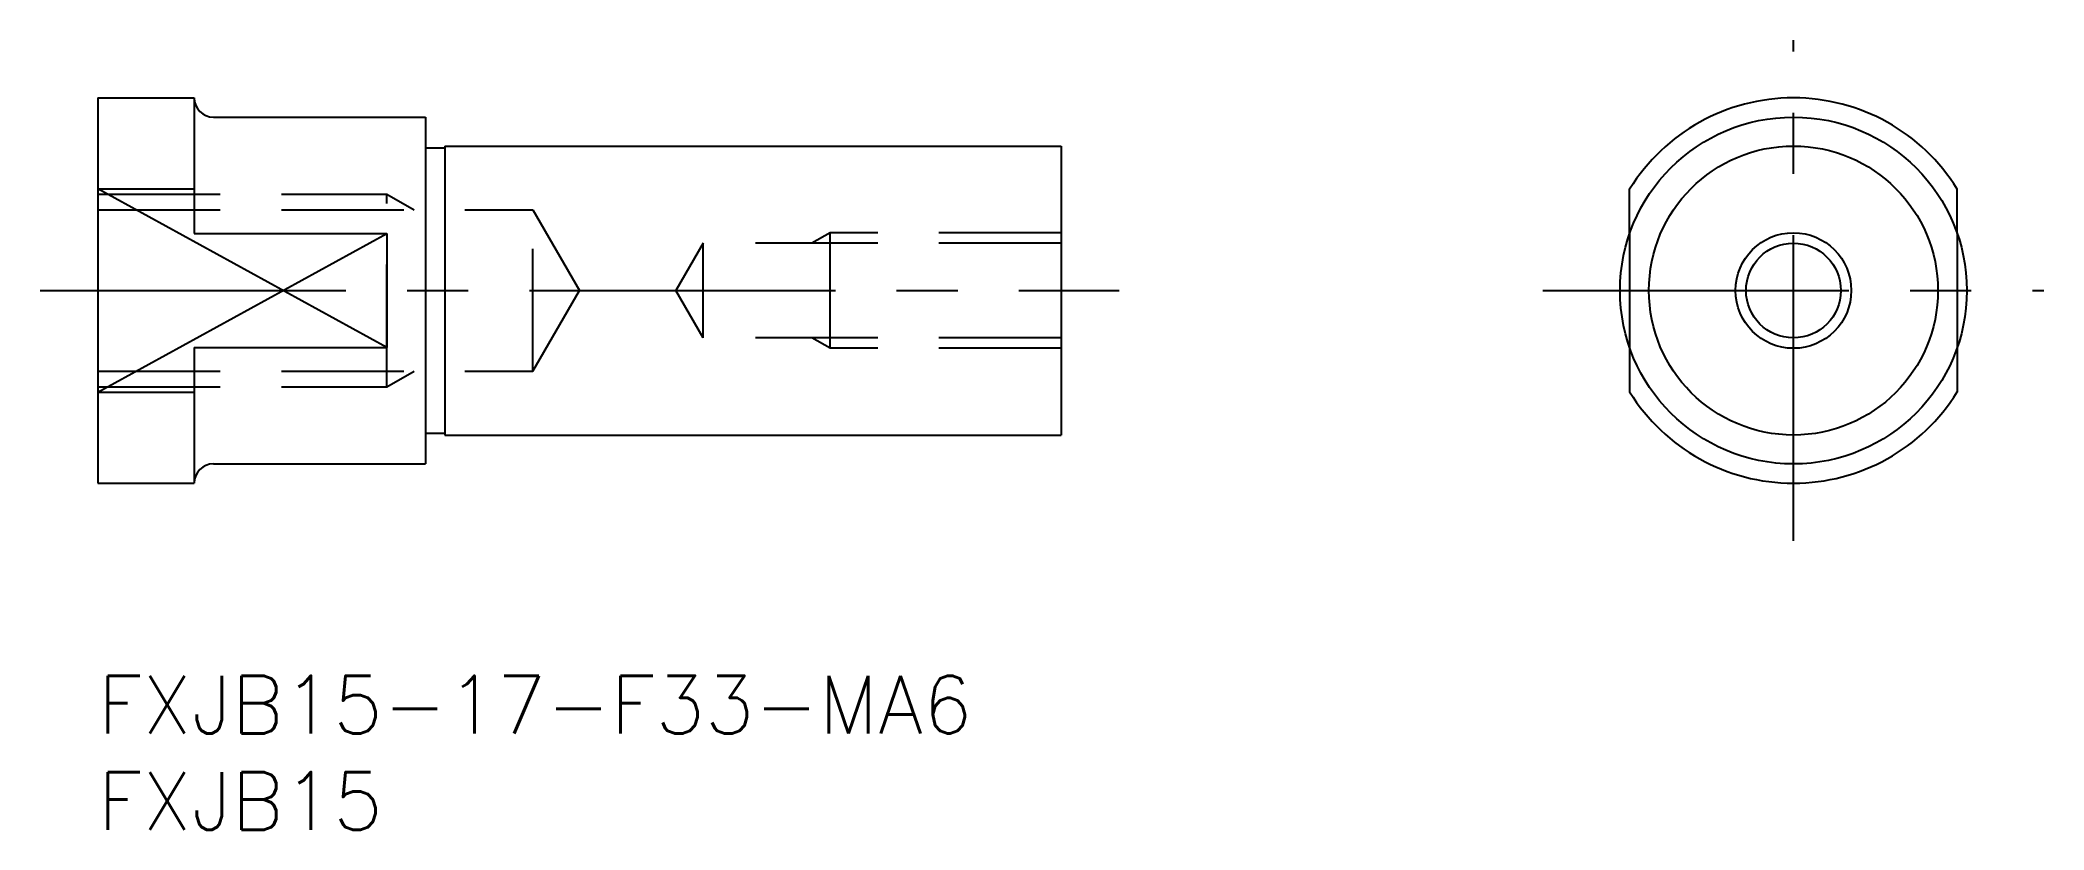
# Model space of a CAD drawing. Extents: x -3 to 101, y -8 to 33.
import ezdxf

# ---------------------------------------------------------------- set-up
doc = ezdxf.new("R2010")
doc.units = 0
doc.header["$LTSCALE"] = 0.5
doc.linetypes.add('CENTER', pattern=[50.8, 31.75, -6.35, 6.35, -6.35])
doc.linetypes.add('DASHED', pattern=[19.05, 12.7, -6.35])
for name, color, linetype in [('MSM_CENTER', 1, 'CENTER'), ('MSM_CONTINUOUS', 7, 'CONTINUOUS'), ('MSM_DASHED', 4, 'DASHED'), ('MSM_NARROW', 5, 'CONTINUOUS')]:
    doc.layers.add(name, color=color, linetype=linetype)
doc.styles.get("Standard").update_dxf_attribs({"font": 'txt.shx', "height": 3, "bigfont": 'bigfont.shx'})

msp = doc.modelspace()

# ---------------------------------------------------------------- linework, layer by layer
at = {"layer": 'MSM_CENTER'}
for p, q in [((88, 7), (88, 33)), ((-3, 20), (53, 20)), ((75, 20), (101, 20))]:
    msp.add_line(p, q, dxfattribs=at)
at = {"layer": 'MSM_CONTINUOUS'}
for p, q in [((0, 30), (0, 10)), ((0, 30), (5, 30)), ((5, 30), (5, 22.96)), ((6, 29), (17, 29)), ((17, 29), (17, 11)), ((17, 27.4), (18, 27.4)), ((18, 27.5), (50, 27.5)), ((18, 27.5), (18, 12.5)), ((50, 27.5), (50, 12.5)), ((0, 25.27), (5, 25.27)), ((79.5, 22.96), (79.5, 25.27)), ((96.5, 22.96), (96.5, 25.27)), ((5, 22.96), (15, 22.96)), ((15, 22.96), (15, 17.04)), ((5, 17.04), (15, 17.04)), ((5, 17.04), (5, 10)), ((79.5, 17.04), (79.5, 14.73)), ((96.5, 17.04), (96.5, 14.73)), ((0, 14.73), (5, 14.73)), ((17, 12.6), (18, 12.6)), ((18, 12.5), (50, 12.5)), ((6, 11), (17, 11)), ((0, 10), (5, 10))]:
    msp.add_line(p, q, dxfattribs=at)
for radius in [9, 7.5, 2.46]:
    msp.add_circle((88, 20), radius, dxfattribs=at)
for centre, radius, start, end in [((6, 30), 1, 180, 270), ((88, 20), 10, 31.7883, 148.2117), ((88, 20), 10, 211.7883, 328.2117), ((6, 10), 1, 90, 180)]:
    msp.add_arc(centre, radius, start, end, dxfattribs=at)
at = {"layer": 'MSM_DASHED'}
for p, q in [((0, 25), (15, 25)), ((15, 25), (16.41, 24.19)), ((15, 15), (15, 25)), ((0, 24.19), (22.58, 24.19)), ((22.58, 15.81), (22.58, 24.19)), ((22.58, 24.19), (25, 20)), ((38, 23), (37.06, 22.46)), ((50, 23), (38, 23)), ((38, 17), (38, 23)), ((79.5, 22.96), (79.5, 17.04)), ((96.5, 22.96), (96.5, 17.04)), ((31.42, 22.46), (30, 20)), ((50, 22.46), (31.42, 22.46)), ((31.42, 17.54), (31.42, 22.46)), ((22.58, 15.81), (25, 20)), ((31.42, 17.54), (30, 20)), ((50, 17.54), (31.42, 17.54)), ((38, 17), (37.06, 17.54)), ((50, 17), (38, 17)), ((0, 15.81), (22.58, 15.81)), ((15, 15), (16.41, 15.81)), ((0, 15), (15, 15))]:
    msp.add_line(p, q, dxfattribs=at)
at = {"layer": 'MSM_NARROW'}
for p, q in [((15, 17.04), (0, 25.27)), ((0, 14.73), (15, 22.96))]:
    msp.add_line(p, q, dxfattribs=at)
msp.add_circle((88, 20), 3, dxfattribs=at)

# ---------------------------------------------------------------- texts
at = {"layer": 'MSM_CONTINUOUS'}
for s, p in [('FXJB15-17-F33-MA6', (0, -3)), ('FXJB15', (0, -8))]:
    msp.add_text(s, height=3, dxfattribs=at).set_placement(p)

doc.saveas('drawing.dxf')
